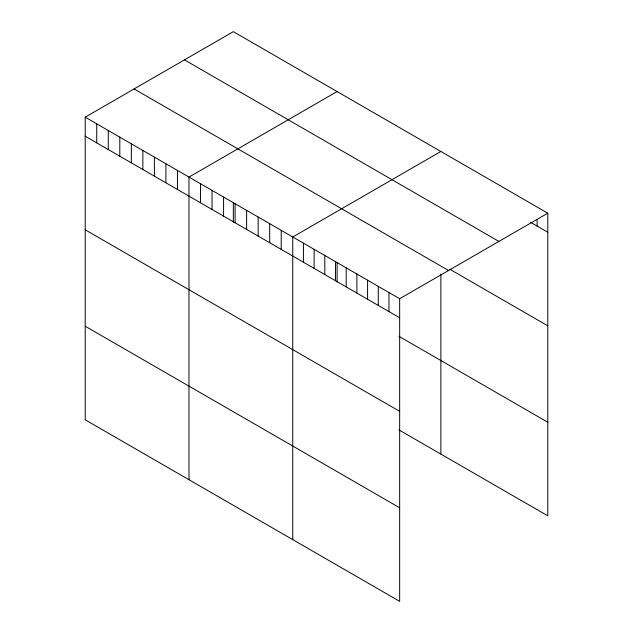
<?xml version="1.0" encoding="UTF-8"?>
<svg xmlns="http://www.w3.org/2000/svg" width="633" height="633" viewBox="0 0 633 633"><rect width="100%" height="100%" fill="white"/><g stroke="black" fill="none" stroke-linecap="round" stroke-linejoin="round"><path stroke-width="0.95" d="M85.21 117.176L399.66 298.713L399.66 601.35L85.21 419.806L85.21 117.176L233.34 31.65L547.79 213.194L547.79 515.824L398.877 429.854M337.112 91.556L188.982 177.082L188.982 479.719M440.877 151.469L292.747 236.995L292.747 539.625M399.66 298.713L547.79 213.194M530.517 222.27L547.79 232.24M184.456 59.874L498.907 241.418M449.921 269.326L547.79 325.829M134.093 88.952L448.544 270.497M85.21 136.222L399.66 317.766M398.877 336.273L547.79 422.243M85.21 229.803L399.66 411.347M85.21 326.224L399.66 507.769M537.101 219.406L537.101 226.068M440.877 274.295L440.877 454.106M388.963 292.541L388.963 311.594M378.273 286.369L378.273 305.423M367.583 280.197L367.583 299.251M356.893 274.026L356.893 293.071M346.204 267.854L346.204 286.899M337.112 262.6L337.112 282.065M335.514 261.682L335.514 280.728M324.816 255.51L324.816 274.556M314.126 249.339L314.126 268.384M303.436 243.167L303.436 262.212M281.218 230.333L281.218 249.386M269.69 223.678L269.69 242.724M258.153 217.024L258.153 236.069M246.625 210.362L246.625 229.415M235.096 203.707L235.096 222.761M233.34 202.687L233.34 222.159M223.568 197.053L223.568 216.098M212.039 190.398L212.039 209.444M200.511 183.736L200.511 202.789M177.446 170.427L177.446 189.473M165.917 163.765L165.917 182.818M154.389 157.111L154.389 176.164M142.86 150.456L142.86 169.502M131.332 143.802L131.332 162.847M119.803 137.139L119.803 156.193M108.275 130.485L108.275 149.53M96.738 123.831L96.738 142.876"/></g></svg>
